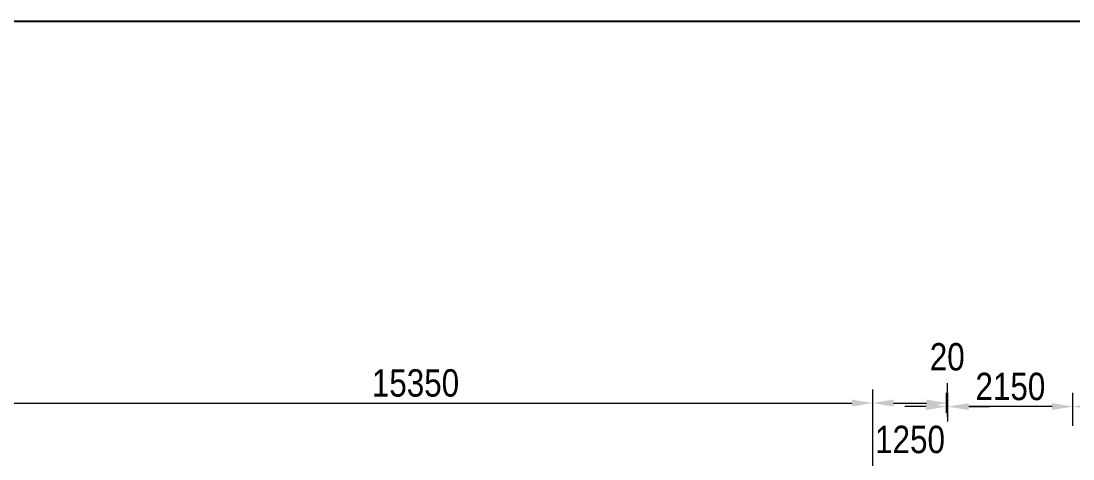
# Model space of a CAD drawing. Extents: x -119161 to 3778985, y -614964 to -70183.
# Drawn here: x 2724104 to 2741760, y -242981 to -235629 of the extents above; entities that cross this region are included whole.
import ezdxf

# ---------------------------------------------------------------- set-up
doc = ezdxf.new("R2010")
doc.units = 0
doc.header["$MEASUREMENT"] = 0
doc.layers.get('DEFPOINTS').update_dxf_attribs({"linetype": 'CONTINUOUS'})
doc.layers.add('Dim', color=7, linetype='CONTINUOUS', lineweight=9)
doc.layers.add('LINE', color=7, linetype='CONTINUOUS')
doc.styles.add('dimText', font='ARIALN.TTF')
doc.dimstyles.new('dim_230', dxfattribs={"dimtxt": 460, "dimasz": 460, "dimexe": 230, "dimexo": 100, "dimgap": 100, "dimtad": 1, "dimdec": 0, "dimzin": 0, "dimdsep": 46, "dimtxsty": 'dimText', "dimcen": 0.09, "dimclrd": 256, "dimclre": 256, "dimclrt": 7, "dimadec": 0, "dimazin": 0, "dimtfac": 1, "dimtdec": 0, "dimtofl": 0, "dimtmove": 0, "dimatfit": 3, "dimfxl": 1, "dimtolj": 1, "dimtzin": 0, "dimlwd": -1, "dimlwe": -1, "dimarcsym": 0})

# ---------------------------------------------------------------- blocks, each defined once
blk = doc.blocks.new('*D1469')
at = {"layer": 'DEFPOINTS', "color": 0, "lineweight": -2, "ltscale": 500}
for p in [(2739660, -242102), (2739660, -242453), (2741760, -242525)]:
    blk.add_point(p, dxfattribs=at)
at = {"layer": 'Dim', "ltscale": 500}
for p, q in [((2739660, -242353), (2739660, -241872)), ((2741760, -242425), (2741760, -241872)), ((2741410, -242102), (2740010, -242102))]:
    blk.add_line(p, q, dxfattribs=at)
at = {"layer": 'Dim', "lineweight": -2, "ltscale": 500}
for points in [[(2740010, -242044), (2740010, -242160), (2739660, -242102)], [(2741410, -242044), (2741410, -242160), (2741760, -242102)]]:
    blk.add_solid(points, dxfattribs=at)
at = {"layer": 'Dim', "color": 7, "ltscale": 500, "insert": (2740710, -241767), "char_height": 460, "attachment_point": 5, "style": 'dimText'}
blk.add_mtext('\\A1;2150', dxfattribs=at)
blk = doc.blocks.new('*D1470')
at = {"layer": 'DEFPOINTS', "color": 0, "lineweight": -2, "ltscale": 500}
for p in [(2741760, -242102), (2747760, -242375), (2741760, -242525)]:
    blk.add_point(p, dxfattribs=at)
at = {"layer": 'Dim', "ltscale": 500}
for p, q in [((2741760, -242425), (2741760, -241872)), ((2747760, -242275), (2747760, -241872)), ((2747410, -242102), (2742110, -242102))]:
    blk.add_line(p, q, dxfattribs=at)
at = {"layer": 'Dim', "lineweight": -2, "ltscale": 500}
for points in [[(2742110, -242044), (2742110, -242160), (2741760, -242102)], [(2747410, -242044), (2747410, -242160), (2747760, -242102)]]:
    blk.add_solid(points, dxfattribs=at)
at = {"layer": 'Dim', "color": 7, "ltscale": 500, "insert": (2744760, -241767), "char_height": 460, "attachment_point": 5, "style": 'dimText'}
blk.add_mtext('\\A1;6000', dxfattribs=at)
blk = doc.blocks.new('*D1490')
at = {"layer": 'DEFPOINTS', "color": 0, "lineweight": -2, "ltscale": 500}
for p in [(2739660, -242102), (2739640, -242307), (2739660, -242307)]:
    blk.add_point(p, dxfattribs=at)
at = {"layer": 'Dim', "ltscale": 500}
for p, q in [((2739640, -242207), (2739640, -241872)), ((2739660, -242207), (2739660, -241872)), ((2739290, -242102), (2738940, -242102)), ((2740010, -242102), (2740360, -242102))]:
    blk.add_line(p, q, dxfattribs=at)
at = {"layer": 'Dim', "lineweight": -2, "ltscale": 500}
for points in [[(2739290, -242044), (2739290, -242160), (2739640, -242102)], [(2740010, -242044), (2740010, -242160), (2739660, -242102)]]:
    blk.add_solid(points, dxfattribs=at)
at = {"layer": 'Dim', "color": 7, "ltscale": 500, "insert": (2739650, -241269), "char_height": 460, "attachment_point": 5, "style": 'dimText'}
blk.add_mtext('\\A1;20', dxfattribs=at)
blk = doc.blocks.new('*D1538')
at = {"layer": 'DEFPOINTS', "color": 0, "lineweight": -2, "ltscale": 500}
for p in [(2723050, -240823), (2738400, -242043), (2738400, -245124)]:
    blk.add_point(p, dxfattribs=at)
at = {"layer": 'Dim', "ltscale": 500}
for p, q in [((2723050, -240923), (2723050, -242273)), ((2738400, -245024), (2738400, -241813)), ((2723400, -242043), (2738050, -242043))]:
    blk.add_line(p, q, dxfattribs=at)
at = {"layer": 'Dim', "lineweight": -2, "ltscale": 500}
for points in [[(2723400, -241984), (2723400, -242101), (2723050, -242043)], [(2738050, -241984), (2738050, -242101), (2738400, -242043)]]:
    blk.add_solid(points, dxfattribs=at)
at = {"layer": 'Dim', "color": 7, "ltscale": 500, "insert": (2730725, -241708), "char_height": 460, "attachment_point": 5, "style": 'dimText'}
blk.add_mtext('\\A1;15350', dxfattribs=at)
blk = doc.blocks.new('*D1539')
at = {"layer": 'DEFPOINTS', "color": 0, "lineweight": -2, "ltscale": 500}
for p in [(2739651, -241610), (2739651, -242043), (2738400, -245124)]:
    blk.add_point(p, dxfattribs=at)
at = {"layer": 'Dim', "ltscale": 500}
for p, q in [((2739651, -241710), (2739651, -242273)), ((2738400, -245024), (2738400, -241813)), ((2738750, -242043), (2739301, -242043))]:
    blk.add_line(p, q, dxfattribs=at)
at = {"layer": 'Dim', "lineweight": -2, "ltscale": 500}
for points in [[(2738750, -241984), (2738750, -242101), (2738400, -242043)], [(2739301, -241984), (2739301, -242101), (2739651, -242043)]]:
    blk.add_solid(points, dxfattribs=at)
at = {"layer": 'Dim', "color": 7, "ltscale": 500, "insert": (2739026, -242657), "char_height": 460, "attachment_point": 5, "style": 'dimText'}
blk.add_mtext('\\A1;1250', dxfattribs=at)

msp = doc.modelspace()

# ---------------------------------------------------------------- linework, layer by layer
at = {"layer": 'LINE'}
msp.add_lwpolyline([(2783182.7, -288746.2), (2708067.9, -288746.2), (2708067.9, -235629.3), (2783182.7, -235629.3)], close=True, dxfattribs=at)

# ---------------------------------------------------------------- dimensions: what is measured, and where the dimension line sits
at = {"layer": 'Dim', "ltscale": 500}
for base, p1, p2, picture, middle in [((2738400.5, -242042.5), (2723050.5, -240823.4), (2738400.5, -245124.1), '*D1538', (2730725.5, -241707.6)), ((2739650.8, -242042.5), (2738400.5, -245124.1), (2739650.8, -241609.9), '*D1539', (2739025.6, -242657.4))]:
    dim = msp.add_linear_dim(base=base, p1=p1, p2=p2, dimstyle='dim_230', override={"dimasz": 350, "dimsah": 1, "dimtmove": 2}, dxfattribs=at)
    dim.commit()
    dim.dimension.update_dxf_attribs({"geometry": picture, "text_midpoint": middle})
dim = msp.add_linear_dim(base=(2739660.5, -242101.9), p1=(2739640.5, -242307.2), p2=(2739660.5, -242307.2), dimstyle='dim_230', override={"dimasz": 350, "dimsah": 1, "dimtmove": 2}, dxfattribs=at)
dim.commit()
dim.dimension.update_dxf_attribs({"geometry": '*D1490', "text_midpoint": (2739650.5, -241269.3), "dimtype": 160})
for base, p1, p2, text, picture, middle in [((2739660.5, -242101.9), (2741760.5, -242525), (2739660.5, -242453.4), '2150', '*D1469', (2740710.5, -241767)), ((2741760.5, -242101.9), (2747760.5, -242375), (2741760.5, -242525), '6000', '*D1470', (2744760.5, -241767))]:
    dim = msp.add_linear_dim(base=base, p1=p1, p2=p2, angle=180, text=text, dimstyle='dim_230', override={"dimasz": 350, "dimsah": 1, "dimtmove": 2}, dxfattribs=at)
    dim.commit()
    dim.dimension.update_dxf_attribs({"geometry": picture, "text_midpoint": middle})

doc.saveas('drawing.dxf')
